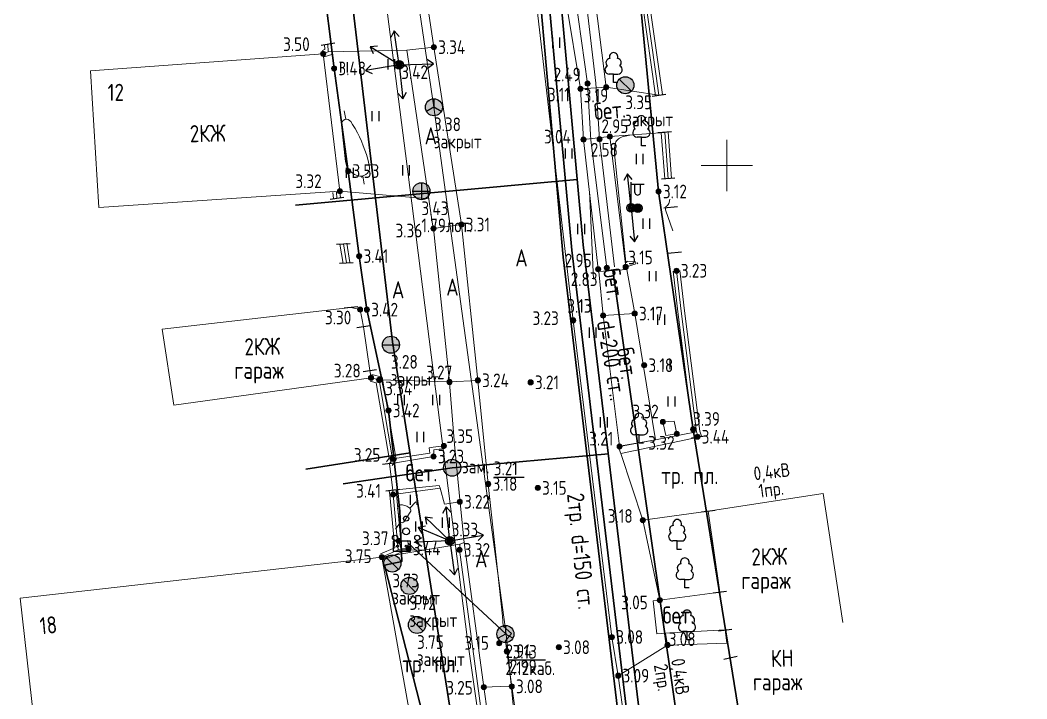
# Model space of a CAD drawing. Header units: metres. Extents: x 24337 to 25822, y 26642 to 34102.
# Drawn here: x 25608.7 to 25667.5, y 33068.8 to 33108.5 of the extents above; entities that cross this region are included whole.
import ezdxf

# ---------------------------------------------------------------- set-up
doc = ezdxf.new("R2010")
doc.units = ezdxf.units.M
for name, pattern in [('g5_01_5x1_5', [3, 1.5, -1.5]), ('g5_01x1', [2, 1, -1]), ('g5_02x1', [3, 2, -1])]:
    doc.linetypes.add(name, pattern=pattern)
for name, color, linetype in [('02_Сетка', 7, 'Continuous'), ('03_Здания и строения', 7, 'Continuous'), ('06_Инженерно-технические сооружения', 7, 'Continuous'), ('07_Объекты электропередачи', 7, 'Continuous'), ('10_Границы покрытий и угодий', 7, 'Continuous'), ('13_Растительность', 7, 'Continuous'), ('14_Ограждения', 7, 'Continuous'), ('19_Горизонтали', 7, 'Continuous'), ('30_Канализация', 7, 'Continuous'), ('30_Ливневка', 7, 'Continuous'), ('31_Водопровод', 7, 'Continuous'), ('33_Газопровод', 7, 'Continuous'), ('35_Телефон', 7, 'Continuous'), ('44_Крышки колодцев', 7, 'Continuous'), ('45_Номера колодцев', 7, 'Continuous'), ('61_Отметки высоты поверхности', 7, 'Continuous')]:
    doc.layers.add(name, color=color, linetype=linetype)
doc.styles.add('LIKE11', font='bm431.shx')
doc.styles.add('Line_GUGK', font='', dxfattribs={"height": 1})
doc.styles.get("Standard").update_dxf_attribs({"font": 'GOST_0.TTF', "height": 2})
doc.styles.get('Line_GUGK').set_extended_font_data('Bm431', italic=True)
doc.linetypes.add('g5_121_g', pattern='A,8,-0.6,["Г",Line_GUGK,S=2,R=0,X=0,Y=-1],-2.3,24', length=34.9)
doc.linetypes.add('g5_121_kl', pattern='A,8,-0.6,["Кл",Line_GUGK,S=2,R=0,X=0,Y=-1],-4.4,24', length=37)
doc.linetypes.add('g5_122_k', pattern='A,2,-2,3,-0.6,["К",Line_GUGK,S=2,R=0,X=0,Y=-1],-3,3,-2,8,-2,8,-2,6', length=41.6)
doc.linetypes.add('g5_122_kn', pattern='A,2,-2,3,-0.6,["Кн",Line_GUGK,S=2,R=0,X=0,Y=-1],-5,3,-2,8,-2,8,-2,6', length=43.6)
doc.linetypes.add('g5_122_v', pattern='A,2,-2,3,-0.6,["В",Line_GUGK,S=2,R=0,X=0,Y=-1],-2.8,3,-2,8,-2,8,-2,6', length=41.4)
doc.linetypes.add('g5_133_t', pattern='A,4,[27,GUGK_2005.shx,S=0.8,R=0,X=0,Y=0],4,-2', length=10)
doc.linetypes.add('g5_280_1', pattern='A,0.001,[21,GUGK_2005.shx,S=2,R=180.000005,X=0,Y=0],4', length=4.001)
doc.linetypes.add('g5_472', pattern='A,0,-8,[25,GUGK_2005.shx,S=0.8,R=0,X=0,Y=-0.4],0', length=8)

# ---------------------------------------------------------------- blocks, each defined once
blk = doc.blocks.new('g5_329_6')
at = {"color": 0, "linetype": 'ByBlock', "lineweight": 15}
blk.add_line((0, 0), (1, 0), dxfattribs=at)
blk = doc.blocks.new('g5_475_5')
at = {"color": 0, "flags": 128}
blk.add_lwpolyline([(0, -0.8), (0, 0.8)], dxfattribs=at)
blk = doc.blocks.new('g5_388_1')
at = {"color": 0, "flags": 128}
blk.add_lwpolyline([(0, 0.99), (0.51, 0.99, 0.798042), (0.73, 1.95, 0.636328), (0.46, 2.81, 0.533064), (0, 3.5, 0.533064), (-0.46, 2.81, 0.636328), (-0.73, 1.95, 0.798042), (-0.51, 0.99)], format="xyb", dxfattribs=at)
for points in [[(0, 0.99), (-0.51, 0.99)], [(0.5, 0), (0, 0), (0, 0.99)]]:
    blk.add_lwpolyline(points, dxfattribs=at)
at = {"style": 'LIKE11', "flags": 8}
for tag, p in [('Описание', (-14.19, 0.84)), ('Метрические данные', (1.49, 0.46))]:
    blk.add_attdef(tag, p, '', height=2, dxfattribs=at)
blk = doc.blocks.new('g5_330')
at = {"linetype": 'ByBlock'}
blk.add_hatch(color=0, dxfattribs=at).paths.add_polyline_path([(-0.3, 0, 1), (0.3, 0, 1)])
at = {"color": 0, "linetype": 'ByBlock', "lineweight": -2}
blk.add_circle((0, 0), 0.3, dxfattribs=at)
at = {"color": 0, "linetype": 'ByBlock', "lineweight": 15, "flags": 12}
for tag, p in [('number', (-7.62, -0.8)), ('z', (0.5, -0.8))]:
    blk.add_attdef(tag, p, '', height=1.6, dxfattribs=at)
blk = doc.blocks.new('g5_367_1')
at = {"color": 0, "flags": 128}
for points in [[(0, 0.99), (-0.51, 0.99)], [(0, 0.99), (0.51, 0.99)], [(0, 0), (0, 0.99)], [(0.5, 0), (0, 0)]]:
    blk.add_lwpolyline(points, dxfattribs=at)
at = {"color": 0}
for centre, start, end in [((-0.39, 2.32), 97.9407, 227.8197), ((0, 3), 90, 202.242), ((0, 3), 337.758, 90), ((0.39, 2.32), 312.1804, 82.0594), ((-0.51, 1.49), 115.6346, 270), ((0.51, 1.49), 270, 64.3654)]:
    blk.add_arc(centre, 0.5, start, end, dxfattribs=at)
at = {"style": 'LIKE11', "flags": 8}
for tag, p in [('Описание', (-14.23, 1.01)), ('Метрические данные', (1.4, 0.6))]:
    blk.add_attdef(tag, p, '', height=2, dxfattribs=at)
blk = doc.blocks.new('g5_401')
at = {"color": 0, "flags": 128}
for points in [[(-0.4, 0), (-0.4, 1.2)], [(0.4, 0), (0.4, 1.2)]]:
    blk.add_lwpolyline(points, dxfattribs=at)
blk = doc.blocks.new('g5_394')
at = {"color": 0}
for centre, radius in [((0, 1.5), 0.3), ((0, 0), 0.4), ((-1.3, -0.75), 0.3), ((1.3, -0.75), 0.3)]:
    blk.add_circle(centre, radius, dxfattribs=at)
blk = doc.blocks.new('g5_115_1')
at = {"color": 0, "flags": 128}
for points in [[(0, 0), (4, 0)], [(3.29, -0.5), (4, 0), (3.29, 0.5)]]:
    blk.add_lwpolyline(points, dxfattribs=at)
blk = doc.blocks.new('g5_117')
h = blk.add_hatch(color=255)
h.paths.add_polyline_path([(-0.6, 0.7), (0.7, -0.6, 0.177899), (0.93, 0, 0.639215)])
h.paths.add_polyline_path([(-0.7, 0.6, 0.177899), (-0.93, 0, 0.639215), (0.6, -0.7)])
at = {"color": 0, "flags": 128}
blk.add_lwpolyline([(0.71, -0.71), (-0.71, 0.71)], dxfattribs=at)
at = {"color": 0}
blk.add_circle((0, 0), 1, dxfattribs=at)
at = {"style": 'LIKE11', "flags": 8}
for tag, p, height in [('Номер', (0, 1.7), 1.6), ('Текст', (1.78, -0.8), 2), ('Отметка кольца люка', (0, -2.8), 1.6), ('Отметка земли (возле него)', (0, -4.8), 1.6), ('Верх прокладки', (0, -6.8), 1.6), ('Низ прокладки', (0, -8.8), 1.6)]:
    blk.add_attdef(tag, p, '', height=height, dxfattribs=at)
blk = doc.blocks.new('g5_110_1c')
h = blk.add_hatch(color=255)
edge = h.paths.add_edge_path()
edge.add_arc((0, 0), 0.425, 0, 360)
edge = h.paths.add_edge_path(flags=16)
edge.add_arc((0, 0), 0.195, 0, 360)
h = blk.add_hatch(color=0)
edge = h.paths.add_edge_path()
edge.add_arc((0, 0), 0.12, 0, 360)
at = {"color": 0}
for p, q in [((0, 0.5), (0, 3)), ((0, 2.75), (1.5, 2.75))]:
    blk.add_line(p, q, dxfattribs=at)
at = {"color": 0, "flags": 128}
blk.add_lwpolyline([(0.4, 2.75), (0.4, 1.86, 1.040016), (1.1, 1.86), (1.1, 2.75)], format="xyb", dxfattribs=at)
at = {"color": 0}
for radius in [0.5, 0.12]:
    blk.add_circle((0, 0), radius, dxfattribs=at)
blk = doc.blocks.new('g5_106_1a')
h = blk.add_hatch(color=255)
edge = h.paths.add_edge_path()
edge.add_arc((0, 0), 0.425, 0, 360)
at = {"color": 0}
blk.add_circle((0, 0), 0.5, dxfattribs=at)
at = {"style": 'LIKE11', "flags": 8}
for tag, p in [('Отметка', (1, 0)), ('Высота опоры', (-7.75, -2.8))]:
    blk.add_attdef(tag, p, '', height=1.6, dxfattribs=at)
blk = doc.blocks.new('g5_117sv')
h = blk.add_hatch(color=255)
h.paths.add_polyline_path([(-0.08, 0.92, 0.390634), (-0.93, 0, 0.11106), (-0.84, -0.4), (-0.08, 0.04)])
h.paths.add_polyline_path([(0.07, 0.04), (0.84, -0.4, 0.11106), (0.92, 0, 0.390634), (0.07, 0.92)])
h.paths.add_polyline_path([(-0.76, -0.53, 0.524447), (0.76, -0.53), (0, -0.09)])
at = {"color": 0, "flags": 128}
for points in [[(0, 1), (0, 0)], [(0, 0), (-0.87, -0.5)], [(0.87, -0.5), (0, 0)]]:
    blk.add_lwpolyline(points, dxfattribs=at)
at = {"color": 0}
blk.add_circle((0, 0), 1, dxfattribs=at)
at = {"style": 'LIKE11', "flags": 8}
for tag, p in [('Номер', (0, 1.7)), ('Отметка кольца люка', (0, -2.8)), ('Отметка земли (возле него)', (0, -4.8)), ('Верх прокладки', (0, -6.8)), ('Низ прокладки', (0, -8.8))]:
    blk.add_attdef(tag, p, '', height=1.6, dxfattribs=at)
blk = doc.blocks.new('g5_117kb')
h = blk.add_hatch(color=255)
h.paths.add_polyline_path([(0.07, 0.07), (0.92, 0.07, 0.367426), (0.07, 0.92)])
h.paths.add_polyline_path([(-0.08, 0.92, 0.367426), (-0.92, 0.07), (-0.08, 0.07)])
h.paths.add_polyline_path([(-0.08, -0.08), (-0.92, -0.08, 0.367426), (-0.08, -0.92)])
h.paths.add_polyline_path([(0.07, -0.92, 0.367426), (0.92, -0.08), (0.07, -0.08)])
at = {"color": 0, "flags": 128}
for points in [[(-1, 0), (1, 0)], [(0, 1), (0, -1)]]:
    blk.add_lwpolyline(points, dxfattribs=at)
at = {"color": 0}
blk.add_circle((0, 0), 1, dxfattribs=at)
at = {"style": 'LIKE11', "flags": 8}
for tag, p in [('Номер', (0, 1.7)), ('Отметка кольца люка', (0, -2.8)), ('Отметка земли (возле него)', (0, -4.8)), ('Верх прокладки', (0, -6.8)), ('Низ прокладки', (0, -8.8))]:
    blk.add_attdef(tag, p, '', height=1.6, dxfattribs=at)
blk = doc.blocks.new('g5_117v')
h = blk.add_hatch(color=255)
h.paths.add_polyline_path([(-0.92, 0.07), (0.92, 0.07, 0.921954)])
h.paths.add_polyline_path([(0.92, -0.07), (-0.92, -0.07, 0.921954)])
at = {"color": 0}
blk.add_line((-1, 0), (1, 0), dxfattribs=at)
blk.add_circle((0, 0), 1, dxfattribs=at)
at = {"style": 'LIKE11', "flags": 8}
blk.add_attdef('Номер', (0, 1.7), '', height=1.6, dxfattribs=at)
at = {"layer": '45_Номера колодцев', "style": 'LIKE11', "flags": 8}
for tag, p in [('Отметка кольца люка', (0, -2.8)), ('Отметка земли (возле него)', (0, -4.8)), ('Верх прокладки', (0, -6.8)), ('Низ прокладки', (0, -8.8))]:
    blk.add_attdef(tag, p, '', height=1.6, dxfattribs=at)
blk = doc.blocks.new('g5_140_2')
at = {"color": 0, "flags": 128}
blk.add_lwpolyline([(-1, -0.6), (1, -0.6), (1, 0.6), (-1, 0.6)], close=True, dxfattribs=at)
at = {"color": 0}
for centre in [(-0.5, 0), (0.5, 0)]:
    blk.add_circle(centre, 0.125, dxfattribs=at)
blk = doc.blocks.new('g5_118')
h = blk.add_hatch(color=255)
edge = h.paths.add_edge_path()
edge.add_arc((0, 0), 0.925, 0, 360)
at = {"color": 0}
blk.add_circle((0, 0), 1, dxfattribs=at)
at = {"style": 'LIKE11', "flags": 8}
for tag, p, height in [('Номер', (0, 1.7), 1.6), ('Текст', (1.17, -0.66), 2), ('Отметка кольца люка', (0, -2.8), 1.6), ('Отметка земли (возле него)', (0, -4.8), 1.6), ('Верх прокладки', (0, -6.8), 1.6), ('Низ прокладки', (0, -8.8), 1.6)]:
    blk.add_attdef(tag, p, '', height=height, dxfattribs=at)
blk = doc.blocks.new('g5_012')
at = {"color": 92, "linetype": 'ByBlock', "lineweight": -2}
for p, q in [((0, -3), (0, 3)), ((-3, 0), (3, 0))]:
    blk.add_line(p, q, dxfattribs=at)

msp = doc.modelspace()

# ---------------------------------------------------------------- linework, layer by layer
at = {"layer": '03_Здания и строения', "color": 7, "linetype": 'Continuous', "lineweight": 20, "ltscale": 0.5, "flags": 128}
for points in [[(25627.37, 33098.489), (25626.39, 33106.529), (25612.786, 33105.533), (25613.278, 33097.538), (25627.37, 33098.489)], [(25628.012, 33091.695), (25628.551, 33091.568), (25628.751, 33090.562), (25629.121, 33087.999), (25629.19, 33087.575), (25617.664, 33085.973), (25616.979, 33090.421), (25628.012, 33091.695)], [(25650.006, 33072.064), (25649.898, 33072.825), (25649.586, 33075.029), (25648.913, 33079.784), (25655.64, 33080.801), (25656.783, 33073.262)], [(25632.526, 33061.892), (25631.497, 33067.67), (25629.82, 33077.091), (25608.669, 33074.69), (25610.422, 33059.138), (25632.526, 33061.892)]]:
    msp.add_lwpolyline(points, dxfattribs=at)
at = {"layer": '06_Инженерно-технические сооружения', "color": 7, "linetype": 'Continuous', "lineweight": 20, "ltscale": 500, "flags": 128}
for points in [[(25636.418, 33141.399), (25637.79, 33130.182), (25639.761, 33114.641), (25641.434, 33104.478)], [(25642.948, 33104.569), (25641.685, 33114.484), (25639.816, 33130.635), (25637.463, 33141.572)], [(25641.612, 33101.508), (25642.476, 33093.923)], [(25643.149, 33101.684), (25644.083, 33094.063)], [(25642.507, 33093.791), (25644.145, 33093.91), (25644.609, 33091.33), (25642.758, 33091.215), (25642.507, 33093.791)], [(25647.07, 33084.291), (25646.926, 33085.045), (25646.261, 33084.993), (25646.438, 33084.204), (25647.07, 33084.291)], [(25648.221, 33084.414), (25645.825, 33083.95), (25643.723, 33083.577), (25643.649, 33083.564), (25643.801, 33083.157), (25648.337, 33084.102)], [(25630.266, 33082.549), (25632.85, 33082.974), (25632.854, 33083.367), (25633.48, 33083.441), (25633.454, 33083.589), (25632.823, 33083.516), (25632.587, 33083.489), (25632.627, 33083.166), (25630.453, 33082.837), (25630.266, 33082.549)], [(25630.457, 33081.009), (25633.166, 33081.278), (25633.225, 33081.12), (25630.48, 33080.75)], [(25634.629, 33077.937), (25634.381, 33077.848), (25629.82, 33077.091)], [(25631.343, 33078.063), (25631.389, 33077.597), (25630.932, 33077.608), (25630.823, 33078.038), (25631.343, 33078.063)]]:
    msp.add_lwpolyline(points, dxfattribs=at)
at = {"layer": '06_Инженерно-технические сооружения', "color": 92, "linetype": 'g5_02x1', "lineweight": 20, "ltscale": 500, "flags": 128}
for points in [[(25637.394, 33141.49), (25638.956, 33130.508), (25641.189, 33114.387), (25642.346, 33104.818)], [(25641.854, 33104.786), (25640.459, 33114.762), (25638.178, 33130.274), (25636.69, 33141.365)], [(25642.984, 33094.008), (25642.035, 33101.468)], [(25643.419, 33094.067), (25642.558, 33101.532)]]:
    msp.add_lwpolyline(points, dxfattribs=at)
at = {"layer": '06_Инженерно-технические сооружения', "color": 7, "linetype": 'g5_01x1', "lineweight": 20, "ltscale": 500, "flags": 128}
for points in [[(25641.854, 33104.786), (25642.035, 33101.468)], [(25642.346, 33104.818), (25642.558, 33101.532)]]:
    msp.add_lwpolyline(points, dxfattribs=at)
at = {"layer": '06_Инженерно-технические сооружения', "color": 7, "linetype": 'g5_02x1', "lineweight": 20, "ltscale": 500, "flags": 128}
for points in [[(25632.841, 33096.31), (25633.781, 33087.332)], [(25643.801, 33083.157), (25645.088, 33079.249)]]:
    msp.add_lwpolyline(points, dxfattribs=at)
at = {"layer": '06_Инженерно-технические сооружения', "color": 7, "linetype": 'g5_280_1', "lineweight": 20, "ltscale": 500, "flags": 128}
for points in [[(25648.913, 33079.784), (25645.088, 33079.249), (25646.083, 33074.576), (25649.586, 33075.029)], [(25649.898, 33072.825), (25646.409, 33072.633), (25646.525, 33071.946), (25650.006, 33072.064)]]:
    msp.add_lwpolyline(points, dxfattribs=at)
at = {"layer": '10_Границы покрытий и угодий', "color": 7, "linetype": 'g5_01_5x1_5', "lineweight": 20, "ltscale": 500, "flags": 128}
for points in [[(25634.622, 33140.026), (25636.024, 33129.888), (25638.328, 33114.079), (25641.017, 33090.937)], [(25632.868, 33106.916), (25631.951, 33112.959)], [(25626.685, 33106.634), (25631.279, 33106.734)], [(25632.868, 33106.916), (25631.279, 33106.734)], [(25631.279, 33106.734), (25631.319, 33106.479), (25632.785, 33096.553), (25632.841, 33096.31)], [(25641.612, 33101.508), (25641.434, 33104.478)], [(25627.37, 33098.489), (25632.564, 33098.051)], [(25634.476, 33096.54), (25632.841, 33096.31)], [(25635.435, 33087.428), (25634.476, 33096.54)], [(25641.017, 33090.937), (25643.28, 33072.413), (25643.649, 33070.153), (25646.233, 33051.639), (25647.936, 33038.022), (25648.483, 33034.597), (25652.732, 33007.97), (25653.996, 33000)], [(25642.758, 33091.215), (25643.723, 33083.577), (25643.725, 33083.558), (25645.825, 33083.95), (25644.609, 33091.33)], [(25629.663, 33087.448), (25633.781, 33087.332)], [(25633.781, 33087.332), (25633.797, 33087.052), (25634.079, 33083.68), (25634.402, 33080.268), (25634.629, 33077.937), (25635.786, 33069.483), (25637.243, 33069.546), (25637.417, 33069.527)], [(25630.266, 33082.549), (25630.457, 33081.009)], [(25634.629, 33077.937), (25634.381, 33077.848), (25634.364, 33077.511), (25635.653, 33067.951), (25636.343, 33062.881), (25636.562, 33062.57), (25636.674, 33062.588)], [(25646.083, 33074.576), (25645.697, 33074.53), (25645.901, 33072.596), (25646.409, 33072.633)], [(25643.649, 33070.153), (25646.525, 33071.946)], [(25635.786, 33069.483), (25636.009, 33067.961), (25636.532, 33064.386)], [(25638.196, 33064.358), (25637.417, 33069.527)]]:
    msp.add_lwpolyline(points, dxfattribs=at)
at = {"layer": '10_Границы покрытий и угодий', "color": 7, "linetype": 'Continuous', "lineweight": 20, "ltscale": 500, "flags": 128}
for points in [[(25634.476, 33096.54), (25632.868, 33106.916)], [(25646.03, 33104.113), (25642.948, 33104.569), (25641.434, 33104.478)], [(25646.366, 33101.927), (25643.149, 33101.684), (25641.612, 33101.508)], [(25635.435, 33087.428), (25633.781, 33087.332)], [(25637.417, 33069.527), (25637.127, 33071.577), (25637.055, 33072.182), (25637.403, 33072.614), (25636.925, 33073.05), (25636.885, 33073.631), (25636.045, 33081.363), (25635.435, 33087.428)], [(25634.378, 33080.326), (25633.481, 33080.187), (25633.225, 33081.12)]]:
    msp.add_lwpolyline(points, dxfattribs=at)
at = {"layer": '14_Ограждения', "color": 7, "linetype": 'Continuous', "lineweight": 20, "ltscale": 0.5, "flags": 128}
for points in [[(25640.182, 33141.544), (25641.707, 33131.027), (25644.3, 33114.87), (25645.832, 33104.085)], [(25640.578, 33141.602), (25642.102, 33131.087), (25644.696, 33114.93), (25646.228, 33104.141)], [(25626.47, 33107.075), (25626.48, 33106.773), (25626.323, 33106.717)], [(25626.87, 33107.089), (25626.89, 33106.495), (25626.457, 33106.341)], [(25646.167, 33101.912), (25646.369, 33099.208)], [(25646.565, 33101.942), (25646.767, 33099.238)], [(25626.966, 33098.417), (25626.997, 33098.064)], [(25627.364, 33098.451), (25627.395, 33098.098)], [(25627.374, 33095.39), (25627.552, 33094.262)], [(25627.77, 33095.452), (25627.948, 33094.324)], [(25646.86, 33093.817), (25647.129, 33091.442), (25648.025, 33084.366), (25648.15, 33084.032)], [(25647.258, 33093.862), (25647.527, 33091.49), (25648.417, 33084.462), (25648.524, 33084.172)], [(25629.138, 33087.382), (25629.487, 33087.288), (25630.243, 33082.88), (25630.098, 33082.658)], [(25629.242, 33087.768), (25629.839, 33087.608), (25630.663, 33082.794), (25630.434, 33082.44)], [(25630.258, 33080.991), (25630.281, 33080.732), (25630.573, 33077.639), (25629.74, 33077.274)], [(25630.656, 33081.027), (25630.679, 33080.768), (25630.999, 33077.389), (25629.9, 33076.908)]]:
    msp.add_lwpolyline(points, dxfattribs=at)
at = {"layer": '14_Ограждения', "color": 7, "linetype": 'g5_472', "lineweight": 20, "ltscale": 0.5, "flags": 128}
for points in [[(25640.38, 33141.573), (25641.904, 33131.057), (25644.498, 33114.9), (25646.03, 33104.113)], [(25626.67, 33107.082), (25626.685, 33106.634), (25626.39, 33106.529)], [(25646.366, 33101.927), (25646.568, 33099.223)], [(25627.165, 33098.434), (25627.196, 33098.081)], [(25627.572, 33095.421), (25627.75, 33094.293)], [(25647.059, 33093.839), (25647.328, 33091.466), (25648.221, 33084.414), (25648.337, 33084.102)], [(25629.19, 33087.575), (25629.663, 33087.448), (25630.453, 33082.837), (25630.266, 33082.549)], [(25630.457, 33081.009), (25630.48, 33080.75), (25630.786, 33077.514), (25629.82, 33077.091)]]:
    msp.add_lwpolyline(points, dxfattribs=at)
at = {"layer": '19_Горизонтали', "color": 32, "linetype": 'Continuous', "lineweight": 20, "ltscale": 0.5, "elevation": 3.5, "flags": 128}
for points in [[(25627.454, 33102.364, -0.797049), (25628.008, 33102.558), (25628.111, 33102.394, -0.076104), (25628.997, 33100.36), (25629.09, 33100.009, -0.534975), (25628.532, 33099.378), (25628.532, 33099.378, -0.343268), (25627.695, 33100.235)], [(25630.964, 33079.111, -0.275533), (25630.842, 33079.261), (25630.749, 33079.882, -0.533431), (25631.03, 33080.137), (25631.217, 33080.091, -0.142239), (25631.464, 33079.949), (25631.464, 33079.949, -0.347329), (25631.486, 33079.718), (25631.131, 33079.168, -0.349597), (25630.964, 33079.111)]]:
    msp.add_lwpolyline(points, format="xyb", close=True, dxfattribs=at)
at = {"layer": '19_Горизонтали', "color": 32, "linetype": 'Continuous', "lineweight": 20, "ltscale": 0.5, "flags": 128}
for points, elevation in [([(25644.088, 33094.051), (25644.627, 33094.217, 0.839193), (25644.608, 33094.374), (25644.217, 33094.393, 0.31687), (25644.128, 33094.337), (25644.128, 33094.337, -0.776825), (25644.096, 33094.341), (25643.439, 33100.49, -0.069517), (25643.462, 33101.215), (25643.462, 33101.215, -0.298286), (25643.88, 33101.664), (25644.325, 33101.773)], 3), ([(25646.672, 33098.034), (25646.623, 33097.839, -0.165555), (25646.478, 33097.614), (25646.478, 33097.614, 0.318919), (25646.413, 33097.393), (25646.836, 33096.168)], 3), ([(25632.267, 33077.497), (25631.263, 33077.505, -0.008404), (25630.95, 33077.512), (25630.801, 33077.518, -0.295481), (25630.79, 33077.526), (25630.787, 33077.533)], 3.5)]:
    msp.add_lwpolyline(points, format="xyb", dxfattribs=dict(at, elevation=elevation))
at = {"layer": '19_Горизонтали', "color": 32, "linetype": 'Continuous', "lineweight": 20, "ltscale": 0.5, "elevation": 3, "flags": 128}
msp.add_lwpolyline([(25642.197, 33093.351), (25641.958, 33098.474)], dxfattribs=at)
at = {"layer": '30_Канализация', "color": 22, "linetype": 'g5_122_kn', "lineweight": 30, "ltscale": 500, "flags": 128}
for points in [[(25618.479, 33250), (25619.275, 33243.832), (25625.923, 33198.621), (25638.286, 33118.836), (25640.428, 33094.629), (25648.28, 33029.318), (25653.356, 33000), (25653.685, 32998.097), (25654.95, 32989.254), (25662.589, 32972.81), (25670.006, 32933.033), (25672.687, 32915.129)], [(25619.436, 33250), (25623.645, 33219.456), (25625.761, 33204.433), (25638.675, 33119.656), (25640.936, 33095.043), (25648.725, 33029.478), (25654.14, 33000), (25654.49, 32998.097), (25655.743, 32989.471), (25663.334, 32973.095), (25666.713, 32955.008), (25668.957, 32942.994), (25669.329, 32941.006), (25670.066, 32937.059), (25670.639, 32933.99), (25671.261, 32930.045), (25671.906, 32925.743), (25672.649, 32920.784), (25673.26, 32916.703), (25673.48, 32915.238)]]:
    msp.add_lwpolyline(points, dxfattribs=at)
at = {"layer": '30_Канализация', "color": 12, "linetype": 'g5_122_k', "lineweight": 30, "ltscale": 500, "flags": 128}
for points in [[(25621.695, 33234.582), (25627.04, 33200.571), (25629.546, 33183.742), (25632.475, 33164.532), (25634.358, 33152.184), (25635.755, 33143.736), (25639.475, 33118.633), (25641.604, 33095.362), (25643.358, 33080.727), (25646.036, 33058.388), (25649.451, 33029.896), (25649.768, 33027.012)], [(25624.778, 33097.673), (25641.255, 33099.181)], [(25627.554, 33081.381), (25633.935, 33082.314), (25643.069, 33083.136)]]:
    msp.add_lwpolyline(points, dxfattribs=at)
at = {"layer": '30_Ливневка', "color": 42, "linetype": 'g5_121_kl', "lineweight": 30, "ltscale": 500, "flags": 128}
msp.add_lwpolyline([(25643.326, 33093.851), (25644.775, 33083.754), (25652.602, 33029.094), (25659.371, 33016.206)], dxfattribs=at)
at = {"layer": '31_Водопровод', "color": 94, "linetype": 'g5_122_v', "lineweight": 30, "ltscale": 500, "flags": 128}
for points in [[(25625.923, 33127.887), (25630.453, 33089.673), (25634.662, 33062.828), (25636.152, 33048.151), (25638.162, 33027.327), (25640.232, 33016.125), (25666.577, 33019.457)], [(25625.379, 33082.234), (25631.47, 33083.189)]]:
    msp.add_lwpolyline(points, dxfattribs=at)
at = {"layer": '33_Газопровод', "color": 132, "linetype": 'g5_121_g', "lineweight": 30, "ltscale": 500, "flags": 128}
for points in [[(25620.326, 33121.652), (25624.221, 33122.144), (25624.622, 33122.417), (25624.844, 33121.785), (25625.746, 33115.527), (25626.351, 33111.101), (25627.03, 33105.673), (25627.858, 33099.669), (25628.499, 33094.696), (25628.952, 33091.563), (25630.211, 33085.665), (25630.879, 33079.781), (25631.001, 33076.835), (25629.986, 33076.616), (25632.264, 33067.705), (25632.848, 33061.922), (25633.79, 33055.355), (25634.536, 33049.069), (25635.325, 33043.452), (25636.219, 33037.172), (25636.703, 33032.246), (25637.079, 33031.727), (25637.667, 33027.481), (25638.636, 33023.103), (25639.081, 33018.363), (25640.088, 33012.176), (25640.422, 33007.757), (25640.263, 33005.127)], [(25643.842, 33114.642), (25644.75, 33111.483), (25646.008, 33098.473), (25646.727, 33093.521), (25648.022, 33084.561), (25650.846, 33067.166), (25651.726, 33059.754), (25652.526, 33054.334)]]:
    msp.add_lwpolyline(points, dxfattribs=at)
at = {"layer": '35_Телефон', "color": 6, "linetype": 'g5_133_t', "lineweight": 20, "ltscale": 500, "flags": 128}
for points in [[(25613.553, 33206.134), (25618.038, 33193.192), (25624.18, 33151.179), (25625.226, 33144.28), (25627.81, 33127.044), (25631.197, 33100.705), (25634.84, 33072.255), (25637.441, 33053.992), (25640.223, 33031.545), (25640.757, 33027.285), (25654.173, 33035.09), (25655.111, 33038.119)], [(25637.1, 33072.581), (25632.866, 33103.4), (25629.392, 33126.901), (25628.556, 33135.682), (25626.932, 33147.282)], [(25646.616, 33000), (25644.515, 33015.489), (25642.559, 33027.465), (25641.84, 33034.361), (25639.651, 33050.127), (25637.853, 33064.886), (25637.1, 33072.581), (25631.371, 33077.905)]]:
    msp.add_lwpolyline(points, dxfattribs=at)
at = {"layer": '61_Отметки высоты поверхности', "flags": 128}
for points in [[(25636.365, 33081.762), (25638.14, 33081.762)], [(25637.296, 33071.089), (25639.393, 33071.083)]]:
    msp.add_lwpolyline(points, dxfattribs=at)

# ---------------------------------------------------------------- block references
at = {"layer": '02_Сетка', "color": 92, "linetype": 'Continuous', "lineweight": 15, "ltscale": 0.5, "xscale": 0.5, "yscale": 0.5}
msp.add_blockref('g5_012', (25650, 33100), dxfattribs=at)
at = {"layer": '07_Объекты электропередачи', "color": 7, "linetype": 'Continuous', "lineweight": 20}
for p, xscale, yscale, zscale, rotation in [((25630.839, 33105.885, 3.415), 0.5, 0.5, 0.5, 98.5663028181031), ((25630.839, 33105.885, 3.415), 0.5, 0.5, 0.5, 148.1002212074371), ((25630.839, 33105.885, 3.415), 0.5, 0.5, 0.5, 189.5420115058959), ((25630.839, 33105.885, 3.415), 0.5, 0.5, 0.5, 1.800334345160752), ((25630.839, 33105.885, 3.415), 0.5, 0.5, 0.5, 276.0570944014827), ((25644.407, 33097.518, 3.197), 0.4999999999999999, 0.4999999999999999, 0.4999999999999999, 96.48104606449819), ((25644.407, 33097.518, 3.197), 0.5, 0.5, 0.5, 275.6018759536797), ((25633.794, 33078.037, 3.328), 0.4999999999999999, 0.4999999999999999, 0.4999999999999999, 135.7415676401893), ((25633.794, 33078.037, 3.328), 0.5, 0.5, 0.5, 96.05708939252636), ((25633.794, 33078.037, 3.328), 0.5, 0.5, 0.5, 157.0957169481273), ((25633.794, 33078.037, 3.328), 0.5, 0.5, 0.5, 9.729060618870498), ((25633.794, 33078.037, 3.328), 0.5, 0.5, 0.5, 182.3845606519912), ((25633.794, 33078.037, 3.328), 0.5, 0.5, 0.5, 278.186720063936)]:
    msp.add_blockref('g5_115_1', p, dxfattribs=dict(at, xscale=xscale, yscale=yscale, zscale=zscale, rotation=rotation))
at = {"layer": '07_Объекты электропередачи', "color": 7, "linetype": 'Continuous', "lineweight": 20, "xscale": 0.5, "yscale": 0.5, "zscale": 0.5}
for name, p in [('g5_106_1a', (25630.839, 33105.885, 3.415)), ('g5_110_1c', (25644.407, 33097.518, 3.197)), ('g5_106_1a', (25644.801, 33097.5, 3.121)), ('g5_140_2', (25630.991, 33077.727, 3.441)), ('g5_106_1a', (25633.794, 33078.037, 3.328))]:
    msp.add_blockref(name, p, dxfattribs=at)
at = {"layer": '13_Растительность', "color": 92, "linetype": 'Continuous', "lineweight": 20, "xscale": 0.5, "yscale": 0.5, "zscale": 0.5}
for name, p in [('g5_401', (25640.031, 33106.885)), ('g5_401', (25630.383, 33105.607)), ('g5_388_1', (25643.376, 33104.849, 3.225)), ('g5_401', (25627.616, 33105.434)), ('g5_401', (25629.461, 33102.58)), ('g5_388_1', (25645.003, 33101.154, 3.193)), ('g5_401', (25640.761, 33100.398)), ('g5_401', (25644.91, 33100.067)), ('g5_401', (25627.961, 33099.265)), ('g5_401', (25631.248, 33099.409)), ('g5_401', (25645.3, 33096.29)), ('g5_401', (25641.491, 33095.978)), ('g5_401', (25645.673, 33093.223)), ('g5_401', (25646.163, 33090.671)), ('g5_401', (25642.163, 33089.914)), ('g5_401', (25646.476, 33088.084)), ('g5_401', (25630.948, 33085.985)), ('g5_401', (25633.009, 33085.985)), ('g5_401', (25646.768, 33085.889)), ('g5_388_1', (25644.869, 33083.755, 3.098)), ('g5_401', (25642.812, 33084.678)), ('g5_401', (25632.084, 33083.81)), ('g5_401', (25631.69, 33080.139)), ('g5_394', (25631.243, 33078.592)), ('g5_401', (25632.004, 33078.58)), ('g5_401', (25633.573, 33078.807)), ('g5_367_1', (25647.097, 33077.538)), ('g5_367_1', (25647.54, 33075.289)), ('g5_367_1', (25647.67, 33072.241))]:
    msp.add_blockref(name, p, dxfattribs=at)
at = {"layer": '14_Ограждения', "color": 7, "linetype": 'Continuous', "lineweight": 20}
for p, xscale, yscale, zscale, rotation in [((25626.67, 33107.082, 3.426), 0.5, 0.5, 0.5, 98.9996578303729), ((25646.03, 33104.113, 3.128), 0.4999999999999999, 0.4999999999999999, 0.4999999999999999, 278.083246340476), ((25646.366, 33101.927, 3.085), 0.4999999999999999, 0.4999999999999999, 0.4999999999999999, 94.27229949069948), ((25646.568, 33099.223, 3.064), 0.5, 0.5, 0.5, 94.54689358590149), ((25627.196, 33098.081, 3.294), 0.5, 0.5, 0.5, 278.0456356764402), ((25646.716, 33097.532, 2.973), 0.5, 0.5, 0.5, 95.0090173549554), ((25627.572, 33095.421, 3.298), 0.5, 0.5, 0.5, 272.7309288794698), ((25646.946, 33094.905, 3.025), 0.5, 0.5, 0.5, 275.0090123459991), ((25627.75, 33094.293, 3.447), 0.5, 0.5, 0.5, 272.7309288794698), ((25628.012, 33091.695, 3.287), 0.5, 0.5, 0.5, 95.75862378617512), ((25628.751, 33090.562, 3.37), 0.5, 0.5, 0.5, 98.2107026793447), ((25629.121, 33087.999, 3.279), 0.5, 0.5, 0.5, 278.2107045005775), ((25648.337, 33084.102, 3.161), 0.5, 0.5, 0.5, 97.59811667306461), ((25630.266, 33082.549, 3.22), 0.5, 0.5, 0.5, 97.0700610879526), ((25630.457, 33081.009, 3.218), 0.4999999999999999, 0.4999999999999999, 0.4999999999999999, 277.0700629091854), ((25648.913, 33079.784, 3.132), 0.5, 0.5, 0.5, 277.5981184942975), ((25649.586, 33075.029, 3.061), 0.5, 0.5, 0.5, 98.05577349840132), ((25649.898, 33072.825, 3.064), 0.4999999999999999, 0.4999999999999999, 0.4999999999999999, 278.0557753196342), ((25650.203, 33071.199, 3.235), 0.4999999999999999, 0.4999999999999999, 0.4999999999999999, 282.8531294379219)]:
    msp.add_blockref('g5_475_5', p, dxfattribs=dict(at, xscale=xscale, yscale=yscale, zscale=zscale, rotation=rotation))
at = {"layer": '19_Горизонтали', "color": 32, "linetype": 'Continuous', "lineweight": 20}
for p, xscale, yscale, zscale, rotation in [((25627.719, 33102.695, 3.5), 0.5, 0.5, 0.5, 101.6297041325563), ((25628.713, 33099.388, 3.5), 0.5, 0.5, 0.5, 279.1242045086552), ((25631.457, 33079.956, 3.5), 0.4999999999999999, 0.4999999999999999, 0.4999999999999999, 45.43707188741738), ((25630.914, 33079.139, 3.5), 0.4999999999999999, 0.4999999999999999, 0.4999999999999999, 234.7246144505007)]:
    msp.add_blockref('g5_329_6', p, dxfattribs=dict(at, xscale=xscale, yscale=yscale, zscale=zscale, rotation=rotation))
at = {"layer": '44_Крышки колодцев', "color": 7, "linetype": 'Continuous', "lineweight": 20, "xscale": 0.5, "yscale": 0.5, "zscale": 0.5}
for name, p in [('g5_117', (25644.06, 33104.689, 3.347)), ('g5_117sv', (25632.866, 33103.4, 3.383)), ('g5_117kb', (25632.135, 33098.489, 3.432)), ('g5_117v', (25630.354, 33089.51, 3.282)), ('g5_118', (25633.935, 33082.314)), ('g5_117', (25630.435, 33076.714, 3.726)), ('g5_117', (25631.436, 33075.401, 3.717)), ('g5_117', (25631.881, 33073.12, 3.751)), ('g5_117sv', (25637.051, 33072.59, 2.941))]:
    msp.add_blockref(name, p, dxfattribs=at)
at = {"layer": '61_Отметки высоты поверхности', "color": 7, "linetype": 'Continuous', "lineweight": 20, "xscale": 0.5, "yscale": 0.5, "zscale": 0.5}
for p in [(25626.39, 33106.529, 3.498), (25632.868, 33106.916, 3.344), (25627.03, 33105.673, 3.483), (25641.854, 33104.786, 2.491), (25641.434, 33104.478, 3.113), (25642.948, 33104.569, 3.189), (25641.612, 33101.508, 3.036), (25642.558, 33101.532, 2.581), (25643.149, 33101.684, 2.951), (25627.858, 33099.669, 3.534), (25627.37, 33098.489, 3.321), (25646.008, 33098.473, 3.123), (25634.476, 33096.54, 3.311), (25632.841, 33096.31, 3.36), (25628.499, 33094.696, 3.408), (25642.476, 33093.923, 2.946), (25642.984, 33094.008, 2.834), (25644.083, 33094.063, 2.987), (25647.059, 33093.839, 3.228), (25628.551, 33091.568, 3.3), (25628.952, 33091.563, 3.423), (25642.758, 33091.215, 3.13), (25644.609, 33091.33, 3.17), (25641.017, 33090.937, 3.228), (25645.16, 33088.309, 3.185), (25629.19, 33087.575, 3.275), (25629.663, 33087.448, 3.34), (25633.781, 33087.332, 3.267), (25635.435, 33087.428, 3.239), (25638.525, 33087.31, 3.206), (25630.211, 33085.665, 3.423), (25646.261, 33084.993, 3.315), (25647.07, 33084.291, 3.324), (25648.022, 33084.561, 3.387), (25633.454, 33083.589, 3.352), (25643.725, 33083.558, 3.21), (25648.276, 33084.128, 3.445), (25632.85, 33082.974, 3.231), (25630.453, 33082.837, 3.246), (25636.045, 33081.363, 3.178), (25630.48, 33080.75, 3.409), (25638.942, 33081.134, 3.15), (25634.378, 33080.326, 3.217), (25645.088, 33079.249, 3.176), (25630.823, 33078.038, 3.368), (25629.82, 33077.091, 3.75), (25631.389, 33077.597, 3.445), (25634.364, 33077.511, 3.319), (25646.083, 33074.576, 3.054), (25643.28, 33072.413, 3.083), (25636.688, 33072.051, 3.146), (25640.173, 33071.816, 3.076), (25646.525, 33071.946, 3.08), (25637.127, 33071.577, 2.994), (25643.649, 33070.153, 3.091), (25635.786, 33069.483, 3.252), (25637.417, 33069.527, 3.081)]:
    msp.add_blockref('g5_330', p, dxfattribs=at)

# ---------------------------------------------------------------- texts
at = {"layer": '03_Здания и строения', "color": 7, "linetype": 'Continuous', "lineweight": 15}
for s, rotation, p in [('12', 0.34607, (25613.789, 33103.769)), ('2КЖ', 1.28183, (25618.603, 33101.35)), ('2КЖ', 1.28183, (25621.797, 33088.881)), ('гараж', 0.34607, (25621.199, 33087.509)), ('2КЖ', 1.28183, (25651.446, 33076.592)), ('гараж', 0.34607, (25650.849, 33075.221)), ('18', 5.25987, (25609.863, 33072.561)), ('КН', 1.28183, (25652.583, 33070.658)), ('гараж', 0.34607, (25651.521, 33069.286))]:
    msp.add_text(s, height=1, rotation=rotation, dxfattribs=at).set_placement(p)
at = {"layer": '07_Объекты электропередачи', "color": 7, "linetype": 'Continuous', "lineweight": 15}
for s, rotation, p in [('0,4кВ', 6.6509, (25651.612, 33081.57)), ('1пр.', 7.43484, (25651.913, 33080.553)), ('2пр.', 278.94911, (25645.728, 33070.77)), ('0,4кВ', 278.16516, (25646.736, 33071.097))]:
    msp.add_text(s, height=0.8, rotation=rotation, dxfattribs=at).set_placement(p)
at = {"layer": '10_Границы покрытий и угодий', "color": 7, "linetype": 'Continuous', "lineweight": 15}
for rotation, p in [(4.49866, (25642.266, 33102.65)), (278.47116, (25642.758, 33093.894)), (278.47116, (25643.552, 33089.269))]:
    msp.add_text('бет.', height=1, rotation=rotation, dxfattribs=at).set_placement(p)
for s, p in [('А', (25632.323, 33101.229)), ('А', (25637.626, 33094.091)), ('А', (25630.413, 33092.224)), ('А', (25633.588, 33092.383)), ('бет.', (25631.211, 33081.519)), ('тр. пл.', (25646.159, 33081.361)), ('А', (25635.277, 33076.484)), ('бет.', (25646.241, 33073.197)), ('тр. пл.', (25631.021, 33070.344))]:
    msp.add_text(s, height=1, dxfattribs=at).set_placement(p)
at = {"layer": '30_Канализация', "color": 12, "linetype": 'Continuous', "lineweight": 15}
msp.add_text('d=200 ст..', height=1, rotation=279.63379, dxfattribs=at).set_placement((25642.384, 33090.859))
at = {"layer": '30_Канализация', "color": 22, "linetype": 'Continuous', "lineweight": 15}
msp.add_text('2тр. d=150 ст.', height=1, rotation=275.62302, dxfattribs=at).set_placement((25640.648, 33080.781))
at = {"layer": '45_Номера колодцев', "color": 7, "linetype": 'Continuous', "lineweight": 15, "ltscale": 0.5}
for s, p in [('3.35', (25644.06, 33103.289)), ('3.38', (25632.866, 33102)), ('закрыт', (25644.06, 33102.289)), ('закрыт', (25632.866, 33101)), ('3.43', (25632.135, 33097.089)), ('1.79лот.', (25632.135, 33096.089)), ('3.28', (25630.354, 33088.11)), ('закрыт', (25630.354, 33087.11)), ('зам.', (25634.52, 33081.984)), ('3.73', (25630.435, 33075.314)), ('закрыт', (25630.435, 33074.314)), ('3.72', (25631.436, 33074.001)), ('закрыт', (25631.436, 33073.001)), ('3.75', (25631.881, 33071.72)), ('2.94', (25637.051, 33071.19)), ('закрыт', (25631.881, 33070.72)), ('2.12каб.', (25637.051, 33070.19))]:
    msp.add_text(s, height=0.8, dxfattribs=at).set_placement(p)
at = {"layer": '61_Отметки высоты поверхности', "color": 7, "linetype": 'Continuous', "lineweight": 15, "ltscale": 0.5}
for s, p in [('3.50', (25624.05, 33106.69)), ('3.34', (25633.118, 33106.516)), ('3.48', (25627.28, 33105.273)), ('3.42', (25630.956, 33105.055)), ('2.49', (25639.866, 33104.916)), ('3.11', (25639.53, 33103.744)), ('3.19', (25641.625, 33103.691)), ('2.95', (25642.663, 33101.894)), ('3.04', (25639.307, 33101.279)), ('2.58', (25642.04, 33100.519)), ('3.53', (25628.108, 33099.269)), ('3.32', (25624.766, 33098.674)), ('3.12', (25646.258, 33098.073)), ('3.31', (25634.726, 33096.14)), ('3.36', (25630.622, 33095.785)), ('3.41', (25628.749, 33094.296)), ('3.15', (25644.231, 33094.216)), ('2.95', (25640.519, 33094.04)), ('2.83', (25640.868, 33092.943)), ('3.23', (25647.309, 33093.439)), ('3.42', (25629.202, 33091.163)), ('3.13', (25640.668, 33091.381)), ('3.30', (25626.497, 33090.702)), ('3.23', (25638.635, 33090.664)), ('3.17', (25644.859, 33090.93)), ('3.18', (25645.41, 33087.909)), ('3.28', (25627.016, 33087.594)), ('3.27', (25632.41, 33087.492)), ('3.24', (25635.685, 33087.028)), ('3.34', (25630.02, 33086.557)), ('3.21', (25638.775, 33086.91)), ('3.42', (25630.461, 33085.265)), ('3.32', (25644.477, 33085.205)), ('3.39', (25648.024, 33084.771)), ('3.35', (25633.595, 33083.763)), ('3.21', (25641.948, 33083.614)), ('3.44', (25648.526, 33083.728)), ('3.32', (25645.403, 33083.37)), ('3.25', (25628.184, 33082.667)), ('3.23', (25633.1, 33082.574)), ('3.21', (25636.368, 33081.878)), ('3.41', (25628.318, 33080.565)), ('3.18', (25636.295, 33080.963)), ('3.15', (25639.192, 33080.734)), ('3.22', (25634.628, 33079.926)), ('3.18', (25643.037, 33079.094)), ('3.33', (25633.903, 33078.298)), ('3.37', (25628.663, 33077.787)), ('3.44', (25631.639, 33077.197)), ('3.32', (25634.614, 33077.111)), ('3.75', (25627.657, 33076.737)), ('3.05', (25643.819, 33074.037)), ('3.08', (25643.53, 33072.013)), ('3.08', (25646.597, 33071.887)), ('3.15', (25634.65, 33071.666)), ('3.13', (25637.47, 33071.15)), ('3.08', (25640.423, 33071.416)), ('2.99', (25637.302, 33070.293)), ('3.09', (25643.899, 33069.753)), ('3.25', (25633.588, 33069.047)), ('3.08', (25637.667, 33069.127))]:
    msp.add_text(s, height=0.8, dxfattribs=at).set_placement(p)

doc.saveas('drawing.dxf')
